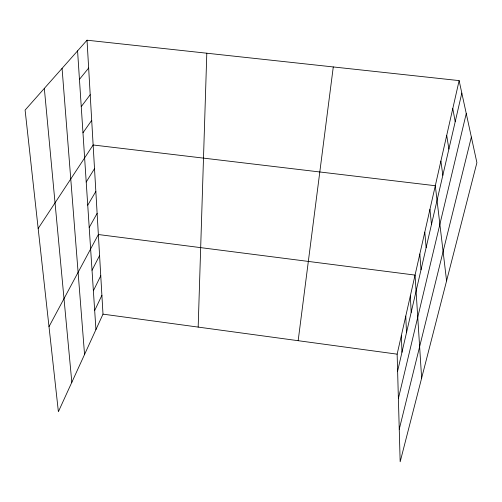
<?xml version="1.0" encoding="UTF-8"?>
<svg xmlns="http://www.w3.org/2000/svg" width="502" height="502" viewBox="0 0 502 502"><rect width="100%" height="100%" fill="white"/><g stroke="black" fill="none" stroke-linecap="round" stroke-linejoin="round"><path stroke-width="0.75" d="M198.171 327.091L206.805 53.212M298.163 340.695L333.278 66.948M459.123 80.609L476.9 162.679L400.169 461.796L397.138 354.161L459.123 80.609L87.028 40.204L25.1 110.101L58.383 411.703L102.998 314.145L87.028 40.204M397.615 371.129L461.821 93.058M398.387 398.532L466.258 113.534M399.253 429.241L471.353 137.065M94.677 310.531L101.9 295.295M93.378 290.765L100.764 275.774M92.029 270.258L99.584 255.531M48.995 326.67L98.354 234.528L415.054 275.09L421.636 378.119M89.212 227.5L97.124 213.381M87.737 205.199L95.844 191.438M86.212 182.019L94.514 168.653M38.165 228.492L93.134 144.978L435.303 185.727L446.579 280.875M82.968 132.804L91.703 120.348M81.242 106.644L90.209 94.727M79.448 79.36L88.653 68.034M102.998 314.145L397.138 354.161M452.785 108.589L455.214 121.679M446.711 135.389L448.895 149.056M440.894 161.079L442.839 175.267M429.944 209.397L431.482 224.463M44.327 88.402L71.83 382.298M424.786 232.15L426.142 247.586M62.066 68.379L84.556 354.475M419.829 254.031L421.015 269.8M77.572 50.878L95.938 329.588M410.322 295.979L411.194 312.319M405.76 316.097L406.494 332.669M401.374 335.474L401.97 352.26"/></g></svg>
